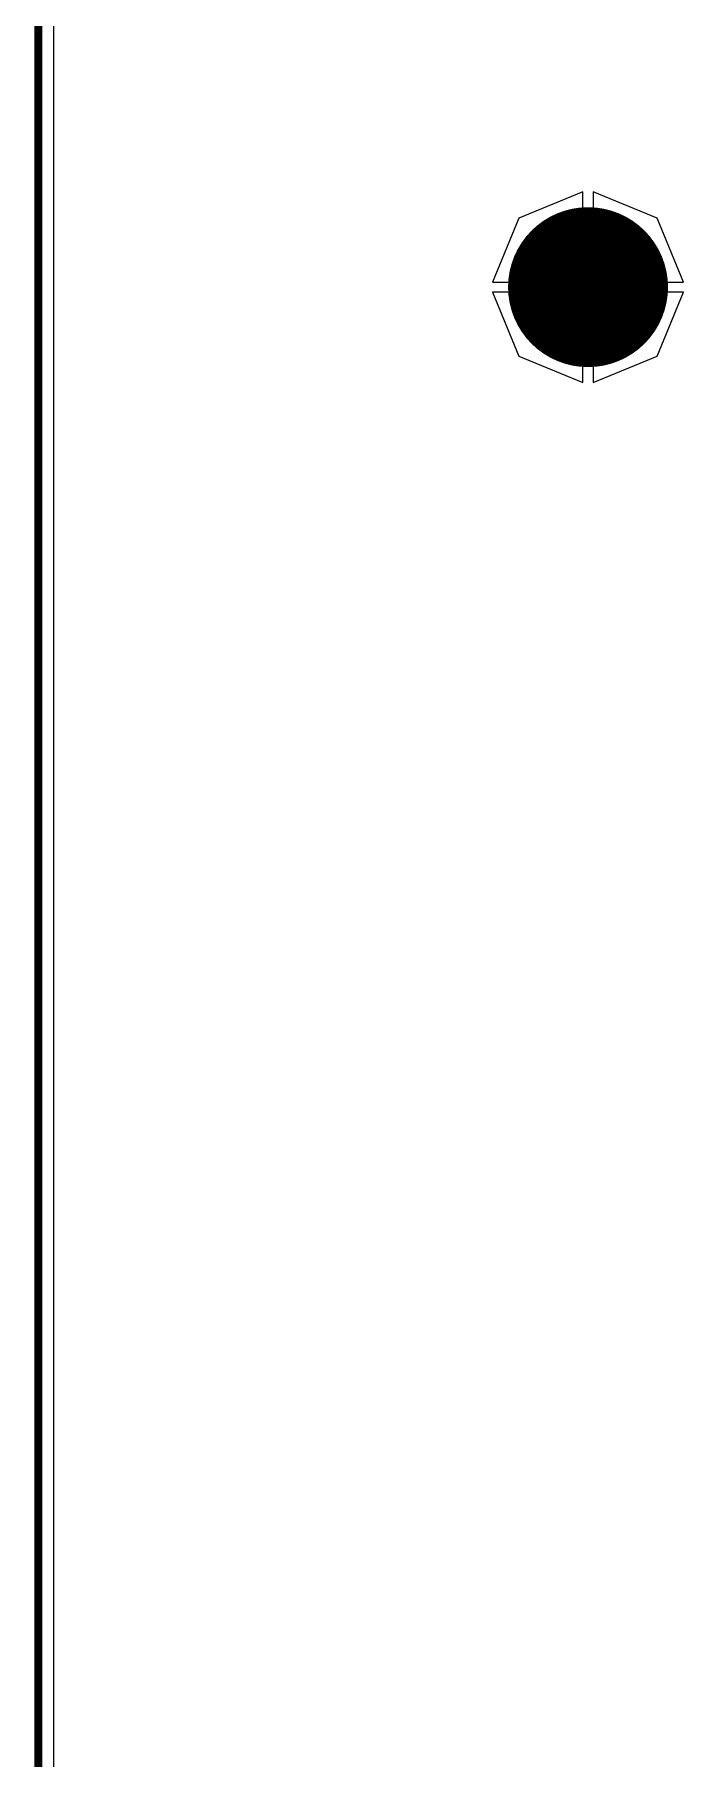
# Model space of a CAD drawing. Header units: millimetres. Extents: x -963 to 6509, y -1367 to 453.
# Drawn here: x -134.3 to -118.08, y 197.89 to 241.01 of the extents above; entities that cross this region are included whole.
import ezdxf

# ---------------------------------------------------------------- set-up
doc = ezdxf.new("R2010")
doc.units = ezdxf.units.MM
doc.header["$LTSCALE"] = 0.5
doc.layers.get('0').update_dxf_attribs({"lineweight": 60})
for name, color, linetype in [('BottomLayer', 5, 'Continuous'), ('MultiLayer', 9, 'Continuous'), ('TopLayer', 1, 'Continuous')]:
    doc.layers.add(name, color=color, linetype=linetype)

# ---------------------------------------------------------------- blocks, each defined once
blk = doc.blocks.new('B_______2')
at = {"layer": 'BottomLayer', "const_width": 2}
blk.add_lwpolyline([(35.45, 0, 1), (37.45, 0, 1)], format="xyb", close=True, dxfattribs=at)
at = {"layer": 'MultiLayer', "const_width": 2}
blk.add_lwpolyline([(35.45, 0, 1), (37.45, 0, 1)], format="xyb", close=True, dxfattribs=at)
at = {"layer": 'TopLayer', "const_width": 2}
blk.add_lwpolyline([(35.45, 0, 1), (37.45, 0, 1)], format="xyb", close=True, dxfattribs=at)

msp = doc.modelspace()

# ---------------------------------------------------------------- linework, layer by layer
at = {"layer": 'MultiLayer', "const_width": 0.2}
msp.add_lwpolyline([(-134.201, 137.394), (-134.201, 267.394)], dxfattribs=at)
at = {"layer": 'TopLayer'}
for p, q in [((-133.818, 137.806), (-133.818, 266.981)), ((-120.59, 237.081), (-122.189, 236.419)), ((-120.59, 234.821), (-120.59, 237.081)), ((-118.738, 236.419), (-120.336, 237.081)), ((-120.336, 237.081), (-120.336, 234.821)), ((-122.189, 236.419), (-122.85, 234.821)), ((-118.076, 234.821), (-118.738, 236.419)), ((-122.85, 234.821), (-120.59, 234.821)), ((-120.336, 234.821), (-118.076, 234.821)), ((-120.59, 234.567), (-122.85, 234.567)), ((-122.85, 234.567), (-122.189, 232.968)), ((-120.59, 232.306), (-120.59, 234.567)), ((-118.076, 234.567), (-120.336, 234.567)), ((-120.336, 234.567), (-120.336, 232.306)), ((-118.738, 232.968), (-118.076, 234.567)), ((-122.189, 232.968), (-120.59, 232.306)), ((-120.336, 232.306), (-118.738, 232.968))]:
    msp.add_line(p, q, dxfattribs=at)

# ---------------------------------------------------------------- block references
at = {"rotation": 90}
msp.add_blockref('B_______2', (-120.463, 198.244), dxfattribs=at)

doc.saveas('drawing.dxf')
